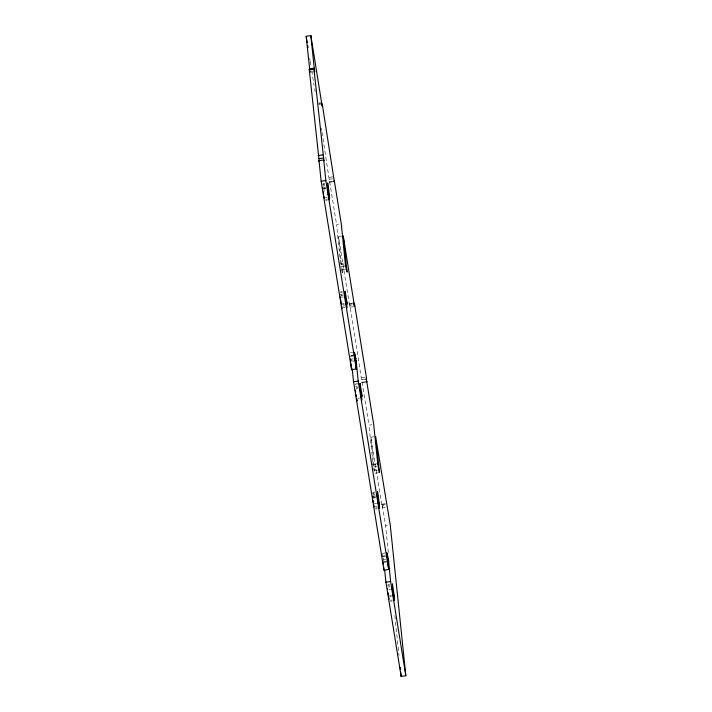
<?xml version="1.0" encoding="UTF-8"?>
<svg xmlns="http://www.w3.org/2000/svg" width="712" height="712" viewBox="0 0 712 712"><rect width="100%" height="100%" fill="white"/><g stroke="black" fill="none" stroke-linecap="round" stroke-linejoin="round"><path stroke-width="0.53" stroke-dasharray="3.56 2.67" d="M332.575 181.845L329.638 182.254L321.86 131.453M329.638 182.254L329.665 181.765L332.602 181.346M353.748 306.694L349.832 307.237L338.547 236.722L341.19 236.357M349.832 307.237L349.939 305.261L352.876 304.852M364.962 382.308L362.025 382.718L349.939 305.261M362.025 382.718L362.052 382.228L364.989 381.81M385.156 507.291L382.219 507.709L370.934 437.186L373.755 436.794M382.219 507.709L382.326 505.734L385.147 505.333M351.31 355.422L352.467 355.368L350.998 355.475M311.767 72.072L313.725 71.796M318.753 103.053L320.712 102.777M318.727 103.551L320.881 103.249M318.495 104.673L320.373 104.406M329.273 177.306L333.082 176.763M329.158 179.282L333.074 178.73M324.868 183.331L322.981 183.598L323.506 186.847M322.928 184.586L324.814 184.319M323.168 186.072L325.055 185.805M323.711 187.416L325.589 187.149M323.657 188.404L325.535 188.137M323.951 188.903L325.829 188.635M325.393 197.838L327.271 197.58M325.633 199.333L327.511 199.066M325.58 200.321L327.458 200.054M340.621 263.547L336.607 224.698L340.363 224.173M340.532 263.849L343.469 263.44M340.728 264.624L343.549 264.232M343.754 266.163L340.817 266.582L342.392 272.794L345.329 272.376M338.547 236.722L341.911 269.287L344.848 268.878M341.911 269.287L342.107 270.062L345.044 269.652M340.47 291.849L342.356 291.582M340.416 292.837L342.303 292.57M340.656 294.323L342.543 294.065M341.199 295.667L343.077 295.4M341.44 297.162L343.317 296.895M342.401 303.766L344.279 303.499M342.347 304.754L344.225 304.487M349.378 303.766L352.315 303.357M349.352 304.264L352.289 303.846M342.881 306.098L344.759 305.831M343.122 307.584L345 307.326M350.526 352.823L352.68 352.52M350.802 355.546L352.76 355.27M350.215 356.436L352.565 356.107M353.277 358.866L351.319 359.142L351.595 361.874L353.553 361.598M351.399 361.091L353.277 360.833M361.651 377.769L365.176 377.271M361.545 379.745L365.265 379.22M358.189 383.661L355.368 384.062L355.315 385.05L358.136 384.649M355.555 386.536L357.433 386.269M356.098 387.88L357.976 387.613M356.036 388.868L357.922 388.601M357.78 398.311L359.658 398.044M372.785 461.857L368.994 425.162L371.931 424.752M376.924 466.52L373.204 467.045L372.919 464.313L375.856 463.904M372.919 464.313L373.115 465.087L375.936 464.696M370.934 437.186L374.298 469.751L377.235 469.342M374.298 469.751L374.494 470.525L377.431 470.116M378.695 472.706L374.779 473.257L374.494 470.525M374.735 492.045L372.857 492.312L373.213 494.484M372.803 493.3L374.681 493.033M373.043 494.796L374.921 494.529M373.586 496.131L375.464 495.872M373.524 497.118L375.411 496.86M373.827 497.626L375.705 497.359M374.485 503.731L376.372 503.464M381.765 504.229L385.682 503.678M381.739 504.728L385.655 504.176M375.268 506.561L377.146 506.294M375.509 508.048L377.387 507.789M375.455 509.036L377.333 508.777M388.334 552.459L385.584 525.901L389.348 525.376M382.905 553.286L384.863 553.01M382.406 556.125L385.343 555.707M382.602 556.9L385.539 556.49M383.305 558.057L383.697 559.605L385.655 559.329M383.786 561.563L386.607 561.163M383.982 562.338L386.723 561.946M387.755 584.525L389.633 584.258M387.702 585.513L389.58 585.246M387.942 587L389.82 586.741M388.716 589.83L390.603 589.572M389.384 595.944L391.262 595.677M389.678 596.442L391.564 596.175M390.407 600.261L392.285 599.994M390.354 601.248L392.232 600.981M373.595 468.594L374.254 471.184M382.122 553.393L382.914 556.499M321.343 128.258L321.69 130.394M382.326 505.734L385.584 525.901M309.72 58.259L310.058 60.351M310.227 61.401L311.073 66.643M311.749 70.826L314.117 85.493M314.624 88.635L315.131 91.777M329.665 181.765L336.607 224.698M362.052 382.228L368.994 425.162M323.684 187.924L324.209 191.181M340.825 294.02L341.173 296.183M373.382 495.561L373.907 498.818M394.849 615.533L395.418 621.069M395.534 622.181L398.622 652.058M398.738 653.162L398.969 655.378M383.697 559.605L383.91 561.652M372.892 462.933L373.115 465.087M342.107 270.062L342.392 272.794"/><path stroke-width="1.07" d="M354.923 360.601L356.098 360.432L356.294 361.207L354.442 352.271L356.285 369.03L351.586 369.688L321.148 181.249L319.012 160.627L323.711 159.969L323.907 160.743L313.921 68.557L309.222 69.215L319.207 161.401L319.012 160.627M321.317 104.272L322.251 104.139L322.144 106.115L310.859 35.6L306.16 36.259L309.72 69.598M322.714 188.538L322.767 187.55M329.318 194.349L329.336 199.787L327.413 187.87L327.467 186.882L327.707 188.377L327.68 182.931L329.558 195.836L329.318 194.349L327.431 194.616M333.554 181.702L334.364 181.106L333.581 181.213M353.464 304.772L354.638 304.603L354.532 306.578L343.246 236.064L342.072 236.233M357.077 399.93L357.024 400.918L356.676 398.747M365.941 382.166L366.725 382.059L366.351 377.102L354.638 304.603M366.725 382.059L366.751 381.57L365.968 381.677M372.59 497.252L372.643 496.264M379.185 503.072L379.211 508.51L377.289 496.593L377.342 495.605L377.582 497.092L377.556 491.654L379.425 504.559L379.185 503.072L377.307 503.331M387.488 589.465L387.542 588.477M394.083 595.277L394.11 600.723L392.187 588.806L392.241 587.818L392.481 589.305L392.454 583.867L394.323 596.772L394.083 595.277L392.205 595.543M309.524 68.815L314.223 68.156L314.704 71.663L313.921 68.557M310.503 69.482L314.419 68.931M318.139 155.572L322.839 154.905M318.932 158.678L323.631 158.011M321.148 181.249L325.847 180.59L323.711 159.969M344.733 266.03L345.516 265.914L347.091 272.126L343.246 236.064M346.023 269.51L346.806 269.403M353.294 303.214L354.078 303.107M353.268 303.712L354.051 303.597M353.935 355.11L354.79 354.977L354.914 355.778L354.131 355.884M355.235 358.59L356.018 358.483M365.461 379.193L366.244 379.078M384.685 570.241L385.913 582.185L401.141 676.4L405.84 675.741L390.612 581.517L388.396 558.947L386.821 552.734L388.672 569.493L383.973 570.152L353.535 381.721L358.234 381.053L356.098 360.432M376.835 463.761L377.618 463.654L377.814 464.429L373.693 424.503L366.751 381.57M378.41 469.973L379.193 469.867L379.478 472.59L377.618 463.654M387.613 559.053L388.396 558.947M385.913 582.185L390.612 581.517M309.222 69.215L310.005 72.321L309.818 70.506M379.193 469.867L375.633 436.527L390.283 525.242L405.84 675.741M388.485 560.896L388.681 561.67M322.251 104.139L334.337 181.596M334.364 181.106L341.306 224.04L345.516 265.914M306.16 36.259L307.175 42.542M307.682 45.693L308.029 47.784M325.847 180.59L356.285 369.03M358.234 381.053L388.672 569.493M323.239 191.786L323.586 193.949M323.942 196.12L324.289 198.283M340.202 296.788L341.431 304.371M341.778 306.543L342.125 308.705M355.279 390.078L355.626 392.25M355.973 394.412L356.329 396.584M373.115 500.5L373.462 502.672M373.818 504.835L374.165 507.006M388.013 592.713L388.36 594.885M388.707 597.048L389.063 599.219M400.224 667.544L400.455 669.761M400.678 671.977L401.141 676.4M383.172 562.418L383.403 564.634M383.635 566.841L383.973 570.152M352.182 368.691L353.535 381.721M350.482 358.964L350.687 361.002M350.945 363.467L351.586 369.688M310.859 35.6L314.223 68.156M344.955 295.142L346.824 308.047L346.806 302.6L347.047 304.095L347.1 303.107L345.169 291.19L345.195 296.628L344.955 295.142M359.854 387.346L361.723 400.26L361.696 394.813L361.936 396.308L361.999 395.32L360.067 383.394L360.094 388.841L359.854 387.346"/></g></svg>
